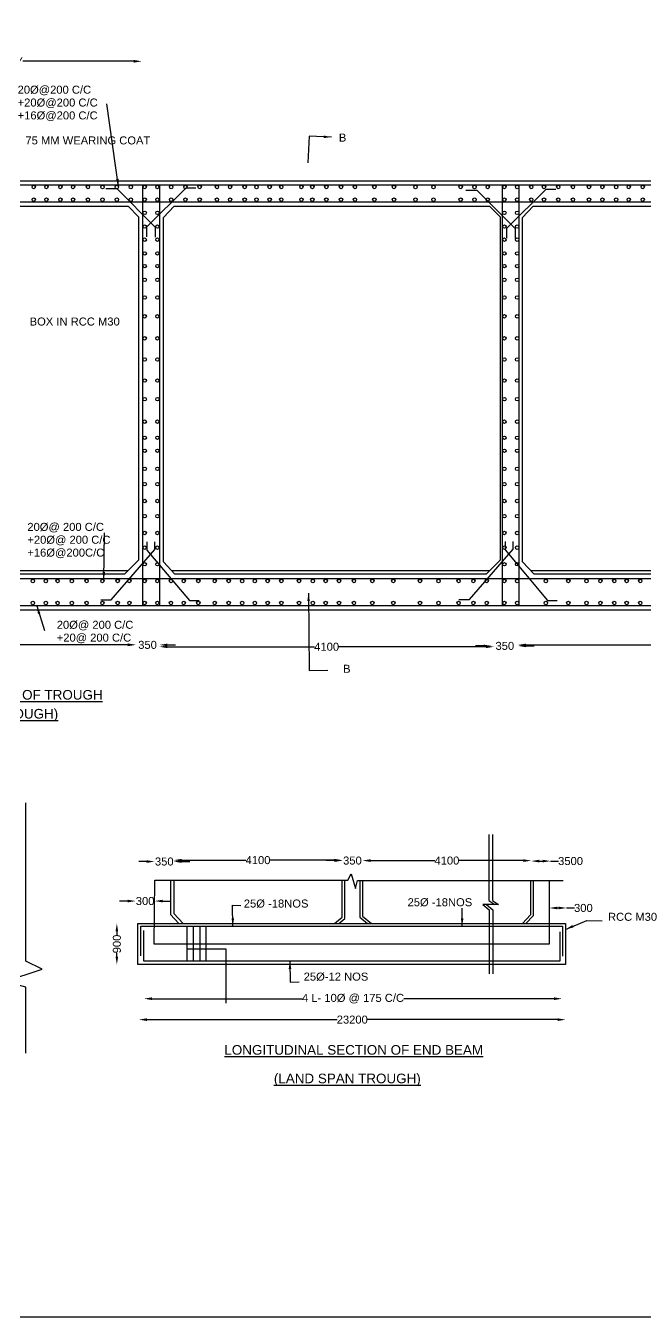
# Model space of a CAD drawing. Header units: millimetres. Extents: x 1802285 to 1820054, y 5576216 to 5591887.
# Drawn here: x 1809345 to 1813213, y 5576216 to 5584283 of the extents above; entities that cross this region are included whole.
import ezdxf

# ---------------------------------------------------------------- set-up
doc = ezdxf.new("R2010")
doc.units = ezdxf.units.MM
doc.header["$MEASUREMENT"] = 0
for name, color, linetype in [('DIMENSION', 7, 'Continuous'), ('DRAWING', 2, 'Continuous'), ('TEXT', 7, 'Continuous')]:
    doc.layers.add(name, color=color, linetype=linetype)
doc.styles.get("Standard").update_dxf_attribs({"font": 'arial.ttf', "height": 50})
doc.dimstyles.get("Standard").update_dxf_attribs({"dimtxt": 50, "dimasz": 50, "dimexe": 0.18, "dimexo": 0.0625, "dimgap": 0.09, "dimtad": 0, "dimdec": 0, "dimzin": 0, "dimdsep": 46, "dimtxsty": 'Standard', "dimcen": 0.09, "dimse1": 1, "dimse2": 1, "dimadec": 0, "dimazin": 0, "dimtfac": 1, "dimtdec": 0, "dimtofl": 0, "dimtmove": 0, "dimatfit": 3, "dimfxl": 1, "dimtolj": 1, "dimtzin": 0, "dimarcsym": 0})

# ---------------------------------------------------------------- blocks, each defined once
blk = doc.blocks.new('*D110')
at = {"layer": 'Defpoints', "color": 0, "transparency": 16777216}
for p in [(1812419.1, 5580415.6), (1812419.1, 5580399.7), (1814476.7, 5580400)]:
    blk.add_point(p, dxfattribs=at)
at = {"layer": 'DIMENSION', "color": 0, "lineweight": -2, "transparency": 16777216}
for p, q in [((1812469.1, 5580415.6), (1813372.2, 5580415.6)), ((1814426.7, 5580415.6), (1813523.6, 5580415.6))]:
    blk.add_line(p, q, dxfattribs=at)
at = {"layer": 'DIMENSION', "color": 0, "transparency": 16777216}
for points in [[(1812469.1, 5580423.9), (1812469.1, 5580407.3), (1812419.1, 5580415.6)], [(1814426.7, 5580423.9), (1814426.7, 5580407.3), (1814476.7, 5580415.6)]]:
    blk.add_solid(points, dxfattribs=at)
at = {"layer": 'DIMENSION', "color": 0, "transparency": 16777216, "insert": (1813447.9, 5580415.6), "char_height": 50, "attachment_point": 5}
blk.add_mtext('\\A1;4100', dxfattribs=at)
blk = doc.blocks.new('*D111')
at = {"layer": 'Defpoints', "color": 0, "transparency": 16777216}
for p in [(1812253.4, 5580409.5), (1812253.4, 5580403.4), (1812419.1, 5580415.6)]:
    blk.add_point(p, dxfattribs=at)
at = {"layer": 'DIMENSION', "color": 0, "lineweight": -2, "transparency": 16777216}
for p, q in [((1812203.4, 5580409.5), (1812153.4, 5580409.5)), ((1812469.1, 5580409.5), (1812519.1, 5580409.5))]:
    blk.add_line(p, q, dxfattribs=at)
at = {"layer": 'DIMENSION', "color": 0, "transparency": 16777216}
for points in [[(1812203.4, 5580417.8), (1812203.4, 5580401.1), (1812253.4, 5580409.5)], [(1812469.1, 5580417.8), (1812469.1, 5580401.1), (1812419.1, 5580409.5)]]:
    blk.add_solid(points, dxfattribs=at)
at = {"layer": 'DIMENSION', "color": 0, "transparency": 16777216, "insert": (1812336.3, 5580409.5), "char_height": 50, "attachment_point": 5}
blk.add_mtext('\\A1;350', dxfattribs=at)
blk = doc.blocks.new('*D112')
at = {"layer": 'Defpoints', "color": 0, "transparency": 16777216}
for p in [(1810179.1, 5580419.3), (1810179.1, 5580404.1), (1812268.3, 5580407)]:
    blk.add_point(p, dxfattribs=at)
at = {"layer": 'DIMENSION', "color": 0, "lineweight": -2, "transparency": 16777216}
for p, q in [((1810229.1, 5580404.1), (1811148.1, 5580404.1)), ((1812218.3, 5580404.1), (1811299.4, 5580404.1))]:
    blk.add_line(p, q, dxfattribs=at)
at = {"layer": 'DIMENSION', "color": 0, "transparency": 16777216}
for points in [[(1810229.1, 5580412.4), (1810229.1, 5580395.7), (1810179.1, 5580404.1)], [(1812218.3, 5580412.4), (1812218.3, 5580395.7), (1812268.3, 5580404.1)]]:
    blk.add_solid(points, dxfattribs=at)
at = {"layer": 'DIMENSION', "color": 0, "transparency": 16777216, "insert": (1811223.7, 5580404.1), "char_height": 50, "attachment_point": 5}
blk.add_mtext('\\A1;4100', dxfattribs=at)
blk = doc.blocks.new('*D113')
at = {"layer": 'Defpoints', "color": 0, "transparency": 16777216}
for p in [(1810030.8, 5580415.8), (1810030.8, 5580411.6), (1810179.1, 5580404.1)]:
    blk.add_point(p, dxfattribs=at)
at = {"layer": 'DIMENSION', "color": 0, "lineweight": -2, "transparency": 16777216}
for p, q in [((1809980.8, 5580415.8), (1809930.8, 5580415.8)), ((1810229.1, 5580415.8), (1810279.1, 5580415.8))]:
    blk.add_line(p, q, dxfattribs=at)
at = {"layer": 'DIMENSION', "color": 0, "transparency": 16777216}
for points in [[(1809980.8, 5580424.1), (1809980.8, 5580407.5), (1810030.8, 5580415.8)], [(1810229.1, 5580424.1), (1810229.1, 5580407.5), (1810179.1, 5580415.8)]]:
    blk.add_solid(points, dxfattribs=at)
at = {"layer": 'DIMENSION', "color": 0, "transparency": 16777216, "insert": (1810105, 5580415.8), "char_height": 50, "attachment_point": 5}
blk.add_mtext('\\A1;350', dxfattribs=at)
blk = doc.blocks.new('*D114')
at = {"layer": 'Defpoints', "color": 0, "transparency": 16777216}
for p in [(1807924, 5580416.9), (1807924, 5580416.9), (1810030.8, 5580411.6)]:
    blk.add_point(p, dxfattribs=at)
at = {"layer": 'DIMENSION', "color": 0, "lineweight": -2, "transparency": 16777216}
for p, q in [((1807974, 5580416.9), (1808901.7, 5580416.9)), ((1809980.8, 5580416.9), (1809053.1, 5580416.9))]:
    blk.add_line(p, q, dxfattribs=at)
at = {"layer": 'DIMENSION', "color": 0, "transparency": 16777216}
for points in [[(1807974, 5580425.2), (1807974, 5580408.6), (1807924, 5580416.9)], [(1809980.8, 5580425.2), (1809980.8, 5580408.6), (1810030.8, 5580416.9)]]:
    blk.add_solid(points, dxfattribs=at)
at = {"layer": 'DIMENSION', "color": 0, "transparency": 16777216, "insert": (1808977.4, 5580416.9), "char_height": 50, "attachment_point": 5}
blk.add_mtext('\\A1;4100', dxfattribs=at)
blk = doc.blocks.new('*D126')
at = {"layer": 'Defpoints', "color": 0, "transparency": 16777216}
for p in [(1807886.2, 5584066.9), (1810069.1, 5584061.6), (1810069.1, 5584053.7)]:
    blk.add_point(p, dxfattribs=at)
at = {"layer": 'DIMENSION', "color": 0, "lineweight": -2, "transparency": 16777216}
for p, q in [((1807936.2, 5584061.6), (1808628.9, 5584061.6)), ((1810019.1, 5584061.6), (1809326.4, 5584061.6))]:
    blk.add_line(p, q, dxfattribs=at)
at = {"layer": 'DIMENSION', "color": 0, "transparency": 16777216}
for points in [[(1807936.2, 5584070), (1807936.2, 5584053.3), (1807886.2, 5584061.6)], [(1810019.1, 5584070), (1810019.1, 5584053.3), (1810069.1, 5584061.6)]]:
    blk.add_solid(points, dxfattribs=at)
at = {"layer": 'DIMENSION', "color": 0, "transparency": 16777216, "insert": (1808977.7, 5584061.6), "char_height": 50, "attachment_point": 5}
blk.add_mtext('\\A1;4250 CARRAGE WAY', dxfattribs=at)
blk = doc.blocks.new('*D128')
at = {"layer": 'Defpoints', "color": 0, "transparency": 16777216}
for p in [(1810082.7, 5578213.8), (1812693.5, 5578210.6), (1812693.5, 5578205.8)]:
    blk.add_point(p, dxfattribs=at)
at = {"layer": 'DIMENSION', "color": 0, "lineweight": -2, "transparency": 16777216}
for p, q in [((1810132.7, 5578205.8), (1811070.9, 5578205.8)), ((1812643.5, 5578205.8), (1811705.2, 5578205.8))]:
    blk.add_line(p, q, dxfattribs=at)
at = {"layer": 'DIMENSION', "color": 0, "transparency": 16777216}
for points in [[(1810132.7, 5578214.1), (1810132.7, 5578197.4), (1810082.7, 5578205.8)], [(1812643.5, 5578214.1), (1812643.5, 5578197.4), (1812693.5, 5578205.8)]]:
    blk.add_solid(points, dxfattribs=at)
at = {"layer": 'DIMENSION', "color": 0, "transparency": 16777216, "insert": (1811388.1, 5578205.8), "char_height": 50, "attachment_point": 5}
blk.add_mtext('\\A1;4 L- 10Ø @ 175 C/C', dxfattribs=at)
blk = doc.blocks.new('*D129')
at = {"layer": 'Defpoints', "color": 0, "transparency": 16777216}
for p in [(1810050.7, 5578074.8), (1810050.7, 5578072.5), (1812716, 5578061.2)]:
    blk.add_point(p, dxfattribs=at)
at = {"layer": 'DIMENSION', "color": 0, "lineweight": -2, "transparency": 16777216}
for p, q in [((1810100.7, 5578074.8), (1811288.8, 5578074.8)), ((1812666, 5578074.8), (1811477.9, 5578074.8))]:
    blk.add_line(p, q, dxfattribs=at)
at = {"layer": 'DIMENSION', "color": 0, "transparency": 16777216}
for points in [[(1810100.7, 5578083.1), (1810100.7, 5578066.4), (1810050.7, 5578074.8)], [(1812666, 5578083.1), (1812666, 5578066.4), (1812716, 5578074.8)]]:
    blk.add_solid(points, dxfattribs=at)
at = {"layer": 'DIMENSION', "color": 0, "transparency": 16777216, "insert": (1811383.4, 5578074.8), "char_height": 50, "attachment_point": 5}
blk.add_mtext('\\A1;23200', dxfattribs=at)
blk = doc.blocks.new('*D130')
at = {"layer": 'Defpoints', "color": 0, "transparency": 16777216}
for p in [(1810043.8, 5578676.3), (1809913.4, 5578418.6), (1810043.8, 5578418.6)]:
    blk.add_point(p, dxfattribs=at)
at = {"layer": 'DIMENSION', "color": 0, "lineweight": -2, "transparency": 16777216}
for p, q in [((1809913.4, 5578626.3), (1809913.4, 5578602.7)), ((1809913.4, 5578468.6), (1809913.4, 5578492.2))]:
    blk.add_line(p, q, dxfattribs=at)
at = {"layer": 'DIMENSION', "color": 0, "transparency": 16777216}
for points in [[(1809905.1, 5578626.3), (1809921.7, 5578626.3), (1809913.4, 5578676.3)], [(1809905.1, 5578468.6), (1809921.7, 5578468.6), (1809913.4, 5578418.6)]]:
    blk.add_solid(points, dxfattribs=at)
at = {"layer": 'DIMENSION', "color": 0, "transparency": 16777216, "insert": (1809913.4, 5578547.5), "char_height": 50, "attachment_point": 5, "rotation": 90}
blk.add_mtext('\\A1;900', dxfattribs=at)
blk = doc.blocks.new('*D131')
at = {"layer": 'Defpoints', "color": 0, "transparency": 16777216}
for p in [(1810030.8, 5578838.5), (1810030.8, 5578815.6), (1810149, 5578835.9)]:
    blk.add_point(p, dxfattribs=at)
at = {"layer": 'DIMENSION', "color": 0, "lineweight": -2, "transparency": 16777216}
for p, q in [((1809980.8, 5578815.6), (1809930.8, 5578815.6)), ((1810199, 5578815.6), (1810249, 5578815.6))]:
    blk.add_line(p, q, dxfattribs=at)
at = {"layer": 'DIMENSION', "color": 0, "transparency": 16777216}
for points in [[(1809980.8, 5578823.9), (1809980.8, 5578807.3), (1810030.8, 5578815.6)], [(1810199, 5578823.9), (1810199, 5578807.3), (1810149, 5578815.6)]]:
    blk.add_solid(points, dxfattribs=at)
at = {"layer": 'DIMENSION', "color": 0, "transparency": 16777216, "insert": (1810089.9, 5578815.6), "char_height": 50, "attachment_point": 5}
blk.add_mtext('\\A1;300', dxfattribs=at)
blk = doc.blocks.new('*D132')
at = {"layer": 'Defpoints', "color": 0, "transparency": 16777216}
for p in [(1810150.2, 5579062.4), (1810150.2, 5578947), (1810268.6, 5578945.7)]:
    blk.add_point(p, dxfattribs=at)
at = {"layer": 'DIMENSION', "color": 0, "lineweight": -2, "transparency": 16777216}
for p, q in [((1810100.2, 5579062.4), (1810050.2, 5579062.4)), ((1810318.6, 5579062.4), (1810368.6, 5579062.4))]:
    blk.add_line(p, q, dxfattribs=at)
at = {"layer": 'DIMENSION', "color": 0, "transparency": 16777216}
for points in [[(1810100.2, 5579070.7), (1810100.2, 5579054.1), (1810150.2, 5579062.4)], [(1810318.6, 5579070.7), (1810318.6, 5579054.1), (1810268.6, 5579062.4)]]:
    blk.add_solid(points, dxfattribs=at)
at = {"layer": 'DIMENSION', "color": 0, "transparency": 16777216, "insert": (1810209.4, 5579062.4), "char_height": 50, "attachment_point": 5}
blk.add_mtext('\\A1;350', dxfattribs=at)
blk = doc.blocks.new('*D133')
at = {"layer": 'Defpoints', "color": 0, "transparency": 16777216}
for p in [(1811321.2, 5579071.2), (1810268.6, 5578945.7), (1811321.2, 5578945.7)]:
    blk.add_point(p, dxfattribs=at)
at = {"layer": 'DIMENSION', "color": 0, "lineweight": -2, "transparency": 16777216}
for p, q in [((1810318.6, 5579071.2), (1810719.2, 5579071.2)), ((1811271.2, 5579071.2), (1810870.6, 5579071.2))]:
    blk.add_line(p, q, dxfattribs=at)
at = {"layer": 'DIMENSION', "color": 0, "transparency": 16777216}
for points in [[(1810318.6, 5579079.5), (1810318.6, 5579062.8), (1810268.6, 5579071.2)], [(1811271.2, 5579079.5), (1811271.2, 5579062.8), (1811321.2, 5579071.2)]]:
    blk.add_solid(points, dxfattribs=at)
at = {"layer": 'DIMENSION', "color": 0, "transparency": 16777216, "insert": (1810794.9, 5579071.2), "char_height": 50, "attachment_point": 5}
blk.add_mtext('\\A1;4100', dxfattribs=at)
blk = doc.blocks.new('*D134')
at = {"layer": 'Defpoints', "color": 0, "transparency": 16777216}
for p in [(1811321.2, 5579071.2), (1811447.8, 5579069.7), (1811447.8, 5579068.5)]:
    blk.add_point(p, dxfattribs=at)
at = {"layer": 'DIMENSION', "color": 0, "lineweight": -2, "transparency": 16777216}
for p, q in [((1811271.2, 5579068.5), (1811221.2, 5579068.5)), ((1811497.8, 5579068.5), (1811547.8, 5579068.5))]:
    blk.add_line(p, q, dxfattribs=at)
at = {"layer": 'DIMENSION', "color": 0, "transparency": 16777216}
for points in [[(1811271.2, 5579076.8), (1811271.2, 5579060.1), (1811321.2, 5579068.5)], [(1811497.8, 5579076.8), (1811497.8, 5579060.1), (1811447.8, 5579068.5)]]:
    blk.add_solid(points, dxfattribs=at)
at = {"layer": 'DIMENSION', "color": 0, "transparency": 16777216, "insert": (1811384.5, 5579068.5), "char_height": 50, "attachment_point": 5}
blk.add_mtext('\\A1;350', dxfattribs=at)
blk = doc.blocks.new('*D135')
at = {"layer": 'Defpoints', "color": 0, "transparency": 16777216}
for p in [(1811447.8, 5579068.5), (1812501.5, 5579068.3), (1812501.5, 5579057.3)]:
    blk.add_point(p, dxfattribs=at)
at = {"layer": 'DIMENSION', "color": 0, "lineweight": -2, "transparency": 16777216}
for p, q in [((1811497.8, 5579068.3), (1811899, 5579068.3)), ((1812451.5, 5579068.3), (1812050.3, 5579068.3))]:
    blk.add_line(p, q, dxfattribs=at)
at = {"layer": 'DIMENSION', "color": 0, "transparency": 16777216}
for points in [[(1811497.8, 5579076.7), (1811497.8, 5579060), (1811447.8, 5579068.3)], [(1812451.5, 5579076.7), (1812451.5, 5579060), (1812501.5, 5579068.3)]]:
    blk.add_solid(points, dxfattribs=at)
at = {"layer": 'DIMENSION', "color": 0, "transparency": 16777216, "insert": (1811974.6, 5579068.3), "char_height": 50, "attachment_point": 5}
blk.add_mtext('\\A1;4100', dxfattribs=at)
blk = doc.blocks.new('*D136')
at = {"layer": 'Defpoints', "color": 0, "transparency": 16777216}
for p in [(1812501.5, 5579068.3), (1812622, 5579068.6), (1812622, 5579065.4)]:
    blk.add_point(p, dxfattribs=at)
at = {"layer": 'DIMENSION', "color": 0, "lineweight": -2, "transparency": 16777216}
for p, q in [((1812551.5, 5579065.4), (1812572, 5579065.4)), ((1812622, 5579065.4), (1812672, 5579065.4))]:
    blk.add_line(p, q, dxfattribs=at)
at = {"layer": 'DIMENSION', "color": 0, "transparency": 16777216}
for points in [[(1812551.5, 5579073.7), (1812551.5, 5579057.1), (1812501.5, 5579065.4)], [(1812572, 5579073.7), (1812572, 5579057.1), (1812622, 5579065.4)]]:
    blk.add_solid(points, dxfattribs=at)
at = {"layer": 'DIMENSION', "color": 0, "transparency": 16777216, "insert": (1812746.7, 5579065.4), "char_height": 50, "attachment_point": 5}
blk.add_mtext('\\A1;3500', dxfattribs=at)
blk = doc.blocks.new('*D137')
at = {"layer": 'Defpoints', "color": 0, "transparency": 16777216}
for p in [(1812613.9, 5578822.1), (1812721.6, 5578827.4), (1812721.6, 5578772.4)]:
    blk.add_point(p, dxfattribs=at)
at = {"layer": 'DIMENSION', "color": 0, "lineweight": -2, "transparency": 16777216}
for p, q in [((1812663.9, 5578772.4), (1812671.6, 5578772.4)), ((1812721.6, 5578772.4), (1812771.6, 5578772.4))]:
    blk.add_line(p, q, dxfattribs=at)
at = {"layer": 'DIMENSION', "color": 0, "transparency": 16777216}
for points in [[(1812663.9, 5578780.7), (1812663.9, 5578764.1), (1812613.9, 5578772.4)], [(1812671.6, 5578780.7), (1812671.6, 5578764.1), (1812721.6, 5578772.4)]]:
    blk.add_solid(points, dxfattribs=at)
at = {"layer": 'DIMENSION', "color": 0, "transparency": 16777216, "insert": (1812826.8, 5578772.4), "char_height": 50, "attachment_point": 5}
blk.add_mtext('\\A1;300', dxfattribs=at)

msp = doc.modelspace()

# ---------------------------------------------------------------- linework, layer by layer
at = {"layer": 'DIMENSION', "color": 0}
msp.add_lwpolyline([(1820030.5, 5576216.2), (1802284.9, 5576216.2), (1802284.9, 5591886.9), (1820030.5, 5591886.9)], close=True, dxfattribs=at)
at = {"layer": 'DRAWING', "color": 0}
for points in [[(1803280.7, 5583314.9), (1814693.5, 5583314.9), (1814693.5, 5580633.2), (1803280.7, 5580633.2)], [(1803306.6, 5583289), (1814667.6, 5583289), (1814667.6, 5580659.1), (1803306.6, 5580659.1)], [(1810043.8, 5578676.3), (1812715.6, 5578676.3), (1812715.6, 5578418.6), (1810043.8, 5578418.6)]]:
    msp.add_lwpolyline(points, close=True, dxfattribs=at)
for points in [[(1809845, 5583266), (1809914.1, 5583266), (1810153, 5583024.8), (1810153, 5582963.1)], [(1810072.7, 5583289), (1810072.7, 5580659.1)], [(1810100.8, 5582965.9), (1810100.8, 5583027.2), (1810347, 5583271.4), (1810406.4, 5583271.4)], [(1810180.5, 5583289), (1810180.5, 5580659.1)], [(1812092.7, 5583257.5), (1812161.8, 5583257.5), (1812400.7, 5583016.3), (1812400.7, 5582954.6)], [(1812318.6, 5583289), (1812318.6, 5580659.1)], [(1812348.5, 5582957.5), (1812348.5, 5583018.7), (1812594.8, 5583262.9), (1812654.1, 5583262.9)], [(1812423.6, 5583289), (1812423.6, 5580659.1)], [(1803306.6, 5583183.6), (1814667.6, 5583183.6)], [(1808013.3, 5583156), (1809983.1, 5583156)], [(1810049.3, 5583090.5), (1809983.1, 5583156)], [(1810203.9, 5583085.6), (1810270.3, 5583156)], [(1810270.3, 5583156), (1812240.1, 5583156)], [(1812306.3, 5583090.5), (1812240.1, 5583156)], [(1812447.2, 5583085.6), (1812513.6, 5583156)], [(1812513.6, 5583156), (1814483.4, 5583156)], [(1810049.3, 5583090.5), (1810049.3, 5580944.9)], [(1810203.9, 5580934.7), (1810203.9, 5583085.6)], [(1812306.3, 5583090.5), (1812306.3, 5580944.9)], [(1812447.2, 5580934.7), (1812447.2, 5583085.6)], [(1809812.7, 5580697.7), (1809878.1, 5580697.7), (1810151.5, 5581012.4), (1810151.5, 5581060.7)], [(1810101.4, 5581059.4), (1810101.4, 5581007.7), (1810366.9, 5580692.5), (1810426.5, 5580692.5)], [(1812049.6, 5580699.3), (1812115, 5580699.3), (1812388.3, 5581014.1), (1812388.3, 5581062.4)], [(1812338.3, 5581061.1), (1812338.3, 5581009.4), (1812603.7, 5580694.2), (1812663.4, 5580694.2)], [(1809961.8, 5580857.8), (1810049.3, 5580944.9)], [(1810203.9, 5580934.7), (1810276.2, 5580857.8)], [(1812218.8, 5580857.8), (1812306.3, 5580944.9)], [(1812447.2, 5580934.7), (1812519.5, 5580857.8)], [(1803306.6, 5580830.2), (1814667.6, 5580830.2)], [(1809983.7, 5580879.6), (1807998.8, 5580879.6)], [(1809961.8, 5580857.8), (1808019.2, 5580857.8)], [(1812240.7, 5580879.6), (1810255.7, 5580879.6)], [(1812218.8, 5580857.8), (1810276.2, 5580857.8)], [(1814483.9, 5580879.6), (1812499, 5580879.6)], [(1814462.1, 5580857.8), (1812519.5, 5580857.8)], [(1809343.9, 5577866.2), (1809343.9, 5578277.2), (1809214.5, 5578313.5), (1809446.6, 5578390.5), (1809343.9, 5578440.7), (1809343.9, 5579430.2)], [(1812236.9, 5579231.1), (1812236.9, 5578818.3), (1812274.5, 5578793.9), (1812198.6, 5578793.9), (1812238.9, 5578760.8), (1812238.9, 5578360.4)], [(1812259.7, 5579231.1), (1812259.7, 5578818.3), (1812297.4, 5578793.9), (1812221.4, 5578793.9), (1812261.7, 5578760.8), (1812261.7, 5578360.4)], [(1810150.2, 5578945.7), (1811356.3, 5578945.7), (1811377.2, 5578986.4), (1811404.2, 5578894.1), (1811416.6, 5578944.9), (1812700, 5578944.9)], [(1812613.9, 5578944.9), (1812613.9, 5578545.7), (1810145.8, 5578545.7), (1810150.2, 5578945.7)], [(1810249.1, 5578945.7), (1810249.1, 5578730.9), (1810300, 5578676.3)], [(1810268.6, 5578945.7), (1810268.6, 5578738.6), (1810326.6, 5578676.3)], [(1811272.3, 5578676.3), (1811321.2, 5578715.2), (1811321.2, 5578945.7)], [(1811298.8, 5578676.3), (1811337.7, 5578707.2), (1811337.7, 5578945.7)], [(1811431.7, 5578944.9), (1811431.7, 5578714.9), (1811479, 5578676.3)], [(1811446.7, 5578944.9), (1811446.7, 5578722), (1811502.8, 5578676.3)], [(1812497.2, 5578944.9), (1812497.2, 5578729.6), (1812446, 5578676.3)], [(1812512.4, 5578944.9), (1812512.4, 5578723.5), (1812466.9, 5578676.3)], [(1810062.4, 5578472.9), (1810062.4, 5578658.6), (1812697, 5578658.6), (1812697, 5578470.9)], [(1812679.6, 5578624), (1812679.6, 5578441.2), (1810080.9, 5578441.2), (1810080.9, 5578631.8)], [(1810351.2, 5578658.6), (1810351.2, 5578441.2)], [(1810390.9, 5578658.6), (1810390.9, 5578441.2)], [(1810430.8, 5578658.6), (1810430.8, 5578441.2)], [(1810468.1, 5578658.6), (1810468.1, 5578441.2)], [(1810351.2, 5578517.5), (1810593.4, 5578517.5), (1810593.4, 5578178.7)]]:
    msp.add_lwpolyline(points, dxfattribs=at)
for centre in [(1809394.2, 5583276.4), (1809473.3, 5583276.4), (1809560.8, 5583276.4), (1809639.9, 5583276.4), (1809732.5, 5583276.4), (1809823.9, 5583276.4), (1809913, 5583276.4), (1810000.4, 5583276.4), (1810087.4, 5583276.4), (1810166.8, 5583276.4), (1810252.5, 5583276.4), (1810341.6, 5583276.4), (1810430.6, 5583276.4), (1810538.2, 5583276.4), (1810620.6, 5583276.4), (1810711.3, 5583276.4), (1810785.3, 5583276.4), (1810867.7, 5583276.4), (1810939.9, 5583276.4), (1811066, 5583276.4), (1811134.4, 5583276.4), (1811221.5, 5583276.4), (1811312.9, 5583276.4), (1811400, 5583276.4), (1811521.1, 5583276.4), (1811644.3, 5583276.4), (1811778.2, 5583276.4), (1811890.8, 5583276.4), (1812060.7, 5583276.4), (1812146.8, 5583276.4), (1812229.7, 5583276.4), (1812333.8, 5583276.4), (1812413.2, 5583276.4), (1812501.3, 5583276.4), (1812580.9, 5583276.4), (1812669.8, 5583276.4), (1812761.3, 5583276.4), (1812862.1, 5583276.4), (1812945.7, 5583276.4), (1813031.9, 5583276.4), (1813110.1, 5583276.4), (1813197.7, 5583276.4), (1809394.2, 5583197.6), (1809473.3, 5583197.6), (1809560.8, 5583197.6), (1809639.9, 5583197.6), (1809732.5, 5583197.6), (1809823.9, 5583197.6), (1809913, 5583197.6), (1810000.4, 5583197.6), (1810087.4, 5583197.6), (1810166.8, 5583197.6), (1810252.5, 5583197.6), (1810341.6, 5583197.6), (1810430.6, 5583197.6), (1810538.2, 5583197.6), (1810620.6, 5583197.6), (1810711.3, 5583197.6), (1810785.3, 5583197.6), (1810867.7, 5583197.6), (1810939.9, 5583197.6), (1811066, 5583197.6), (1811134.4, 5583197.6), (1811221.5, 5583197.6), (1811312.9, 5583197.6), (1811400, 5583197.6), (1811521.1, 5583197.6), (1811644.3, 5583197.6), (1811778.2, 5583197.6), (1811890.8, 5583197.6), (1812060.7, 5583197.6), (1812146.8, 5583197.6), (1812229.7, 5583197.6), (1812333.8, 5583197.6), (1812413.2, 5583197.6), (1812501.3, 5583197.6), (1812580.9, 5583197.6), (1812669.8, 5583197.6), (1812761.3, 5583197.6), (1812862.1, 5583197.6), (1812945.7, 5583197.6), (1813031.9, 5583197.6), (1813110.1, 5583197.6), (1813197.7, 5583197.6), (1810087.4, 5583115.2), (1810166.8, 5583115.2), (1812333.8, 5583115.2), (1812413.2, 5583115.2), (1810087.4, 5583029.2), (1810166.8, 5583029.2), (1812333.8, 5583029.2), (1812413.2, 5583029.2), (1810087.4, 5582947.3), (1810166.8, 5582947.3), (1812333.8, 5582947.3), (1812413.2, 5582947.3), (1810087.4, 5582861.4), (1810166.8, 5582861.4), (1812333.8, 5582861.4), (1812413.2, 5582861.4), (1810087.4, 5582782.4), (1810166.8, 5582782.4), (1812333.8, 5582782.4), (1812413.2, 5582782.4), (1810087.4, 5582696.4), (1810166.8, 5582696.4), (1812333.8, 5582696.4), (1812413.2, 5582696.4), (1810087.4, 5582586.3), (1810166.8, 5582586.3), (1812333.8, 5582586.3), (1812413.2, 5582586.3), (1810087.4, 5582468.5), (1810166.8, 5582468.5), (1812333.8, 5582468.5), (1812413.2, 5582468.5), (1810087.4, 5582331.3), (1810166.8, 5582331.3), (1812333.8, 5582331.3), (1812413.2, 5582331.3), (1810087.4, 5582198.6), (1810166.8, 5582198.6), (1812333.8, 5582198.6), (1812413.2, 5582198.6), (1810087.4, 5582067.2), (1810166.8, 5582067.2), (1812333.8, 5582067.2), (1812413.2, 5582067.2), (1810087.4, 5581951.3), (1810166.8, 5581951.3), (1812333.8, 5581951.3), (1812413.2, 5581951.3), (1810087.4, 5581810.3), (1810166.8, 5581810.3), (1812333.8, 5581810.3), (1812413.2, 5581810.3), (1810087.4, 5581709.9), (1810166.8, 5581709.9), (1812333.8, 5581709.9), (1812413.2, 5581709.9), (1810087.4, 5581628.8), (1810166.8, 5581628.8), (1812333.8, 5581628.8), (1812413.2, 5581628.8), (1810087.4, 5581515.5), (1810166.8, 5581515.5), (1812333.8, 5581515.5), (1812413.2, 5581515.5), (1810087.4, 5581420.1), (1810166.8, 5581420.1), (1812333.8, 5581420.1), (1812413.2, 5581420.1), (1810087.4, 5581314.8), (1810166.8, 5581314.8), (1812333.8, 5581314.8), (1812413.2, 5581314.8), (1810087.4, 5581220.4), (1810166.8, 5581220.4), (1812333.8, 5581220.4), (1812413.2, 5581220.4), (1810087.4, 5581115.1), (1810166.8, 5581115.1), (1812333.8, 5581115.1), (1812413.2, 5581115.1), (1810087.4, 5581023.5), (1810166.8, 5581023.5), (1812333.8, 5581023.5), (1812413.2, 5581023.5), (1810087.4, 5580919.6), (1810166.8, 5580919.6), (1812333.8, 5580919.6), (1812413.2, 5580919.6), (1809388.7, 5580815.3), (1809469.9, 5580815.3), (1809543.1, 5580815.3), (1809632.3, 5580815.3), (1809724.2, 5580815.3), (1809823.3, 5580815.3), (1809918, 5580815.3), (1809991.7, 5580815.3), (1810087.4, 5580815.3), (1810166.8, 5580815.3), (1810251, 5580815.3), (1810331.1, 5580815.3), (1810422.4, 5580815.3), (1810524.8, 5580815.3), (1810611.3, 5580815.3), (1810696.1, 5580815.3), (1810775.2, 5580815.3), (1810855.3, 5580815.3), (1810940.2, 5580815.3), (1811050.6, 5580815.3), (1811137.1, 5580815.3), (1811217.2, 5580815.3), (1811300.4, 5580815.3), (1811393.7, 5580815.3), (1811509, 5580815.3), (1811640.3, 5580815.3), (1811806.8, 5580815.3), (1811922.1, 5580815.3), (1812047.3, 5580815.3), (1812140.2, 5580815.3), (1812223.5, 5580815.3), (1812333.8, 5580815.3), (1812413.2, 5580815.3), (1812592, 5580815.3), (1812732.9, 5580815.3), (1812846.6, 5580815.3), (1812933.1, 5580815.3), (1813019.5, 5580815.3), (1813097, 5580815.3), (1813181.9, 5580815.3), (1809388.7, 5580677.9), (1809469.9, 5580677.9), (1809543.1, 5580677.9), (1809632.3, 5580677.9), (1809724.2, 5580677.9), (1809823.3, 5580677.9), (1809918, 5580677.9), (1809991.7, 5580677.9), (1810087.4, 5580677.9), (1810166.8, 5580677.9), (1810251, 5580677.9), (1810331.1, 5580677.9), (1810422.4, 5580677.9), (1810524.8, 5580677.9), (1810611.3, 5580677.9), (1810696.1, 5580677.9), (1810775.2, 5580677.9), (1810855.3, 5580677.9), (1810940.2, 5580677.9), (1811050.6, 5580677.9), (1811137.1, 5580677.9), (1811217.2, 5580677.9), (1811300.4, 5580677.9), (1811393.7, 5580677.9), (1811509, 5580677.9), (1811640.3, 5580677.9), (1811806.8, 5580677.9), (1811922.1, 5580677.9), (1812047.3, 5580677.9), (1812140.2, 5580677.9), (1812223.5, 5580677.9), (1812333.8, 5580677.9), (1812413.2, 5580677.9), (1812592, 5580677.9), (1812732.9, 5580677.9), (1812846.6, 5580677.9), (1812933.1, 5580677.9), (1813019.5, 5580677.9), (1813097, 5580677.9), (1813181.9, 5580677.9)]:
    msp.add_circle(centre, 10.8, dxfattribs=at)

# ---------------------------------------------------------------- texts
at = {"layer": 'TEXT', "color": 0}
for s, height, p in [('20Ø@200 C/C', 50, (1809293.6, 5583859.3)), ('+20Ø@200 C/C', 50, (1809293.6, 5583779)), ('+16Ø@200 C/C', 50, (1809293.6, 5583698.6)), ('75 MM WEARING COAT', 50, (1809342.3, 5583542.4)), ('B', 50, (1811299.9, 5583559.8)), ('BOX IN RCC M30', 50, (1809368.7, 5582410.9)), ('20Ø@ 200 C/C', 50, (1809354.4, 5581128.1)), ('+20Ø@ 200 C/C', 50, (1809354.4, 5581047.8)), ('+16Ø@200C/C', 50, (1809354.4, 5580967.5)), ('20Ø@ 200 C/C', 50, (1809538, 5580516.6)), ('+20@ 200 C/C', 50, (1809538, 5580436.3)), ('B', 50, (1811326.2, 5580241.8)), ('%%UTRANSVERSE SECTION OF TROUGH', 60, (1808334.5, 5580074.2)), ('%%U(LAND SPAN TROUGH)', 60, (1808629.6, 5579955.8)), ('25Ø -18NOS', 50, (1810706.2, 5578775.2)), ('25Ø -18NOS', 50, (1811728.9, 5578783.4)), ('RCC M30', 50, (1812980.5, 5578692.3)), ('25Ø-12 NOS', 50, (1811080, 5578318.7)), ('%%ULONGITUDINAL SECTION OF END BEAM', 60, (1810584.7, 5577855.9)), ('%%U(LAND SPAN TROUGH)', 60, (1810893.9, 5577677.6))]:
    msp.add_text(s, height=height, dxfattribs=at).set_placement(p)

# ---------------------------------------------------------------- dimensions: what is measured, and where the dimension line sits
at = {"layer": 'DIMENSION', "color": 0}
for base, p1, p2, text, picture, middle in [((1810069.1, 5584061.6), (1807886.2, 5584066.9), (1810069.1, 5584053.7), '4250 CARRAGE WAY', '*D126', (1808977.7, 5584061.6)), ((1807924, 5580416.9), (1810030.8, 5580411.6), (1807924, 5580416.9), '4100', '*D114', (1808977.4, 5580416.9)), ((1810030.8, 5580415.8), (1810179.1, 5580404.1), (1810030.8, 5580411.6), '350', '*D113', (1810105, 5580415.8)), ((1810179.1, 5580404.1), (1812268.3, 5580407), (1810179.1, 5580419.3), '4100', '*D112', (1811223.7, 5580404.1)), ((1812253.4, 5580409.5), (1812419.1, 5580415.6), (1812253.4, 5580403.4), '350', '*D111', (1812336.3, 5580409.5)), ((1812419.1, 5580415.6), (1814476.7, 5580400), (1812419.1, 5580399.7), '4100', '*D110', (1813447.9, 5580415.6)), ((1810150.2, 5579062.4), (1810268.6, 5578945.7), (1810150.2, 5578947), '350', '*D132', (1810209.4, 5579062.4)), ((1811321.2, 5579071.2), (1810268.6, 5578945.7), (1811321.2, 5578945.7), '4100', '*D133', (1810794.9, 5579071.2)), ((1811447.8, 5579068.5), (1811321.2, 5579071.2), (1811447.8, 5579069.7), '350', '*D134', (1811384.5, 5579068.5)), ((1812501.5, 5579068.3), (1811447.8, 5579068.5), (1812501.5, 5579057.3), '4100', '*D135', (1811974.6, 5579068.3)), ((1812622, 5579065.4), (1812501.5, 5579068.3), (1812622, 5579068.6), '3500', '*D136', (1812746.7, 5579065.4)), ((1810030.8, 5578815.6), (1810149, 5578835.9), (1810030.8, 5578838.5), '300', '*D131', (1810089.9, 5578815.6)), ((1812721.6, 5578772.4), (1812613.9, 5578822.1), (1812721.6, 5578827.4), '300', '*D137', (1812826.8, 5578772.4)), ((1812693.5, 5578205.8), (1810082.7, 5578213.8), (1812693.5, 5578210.6), '4 L- 10Ø @ 175 C/C', '*D128', (1811388.1, 5578205.8)), ((1810050.7, 5578074.8), (1812716, 5578061.2), (1810050.7, 5578072.5), '23200', '*D129', (1811383.4, 5578074.8))]:
    dim = msp.add_linear_dim(base=base, p1=p1, p2=p2, text=text, dimstyle='Standard', dxfattribs=at)
    dim.commit()
    dim.dimension.update_dxf_attribs({"geometry": picture, "text_midpoint": middle})
dim = msp.add_linear_dim(base=(1809913.4, 5578418.6), p1=(1810043.8, 5578676.3), p2=(1810043.8, 5578418.6), angle=90, text='900', dimstyle='Standard', dxfattribs=at)
dim.commit()
dim.dimension.update_dxf_attribs({"geometry": '*D130', "text_midpoint": (1809913.4, 5578547.5)})

# ---------------------------------------------------------------- leaders
for points in [[(1809923.7, 5583277.8), (1809850.5, 5583795.2)], [(1811254.3, 5583588.2), (1811114.3, 5583593.2), (1811105.9, 5583426.4)], [(1809831.5, 5580822.3), (1809835.6, 5581116)], [(1811110.2, 5580739.4), (1811113.7, 5580256.8), (1811231.8, 5580258.5)], [(1809413, 5580659.1), (1809462.2, 5580505.1)], [(1810637.9, 5578658.6), (1810636.3, 5578790.3), (1810686.6, 5578788.6)], [(1812069.7, 5578658.6), (1812069.8, 5578772.1)], [(1812715.6, 5578639), (1812848.8, 5578695.1), (1812944.7, 5578691.4)], [(1810993.9, 5578441.2), (1810995.6, 5578309.6), (1811052.8, 5578310.4)]]:
    msp.add_leader(points, dimstyle='Standard', override={"dimgap": 0.09, "dimtad": 0}, dxfattribs=at)

doc.saveas('drawing.dxf')
